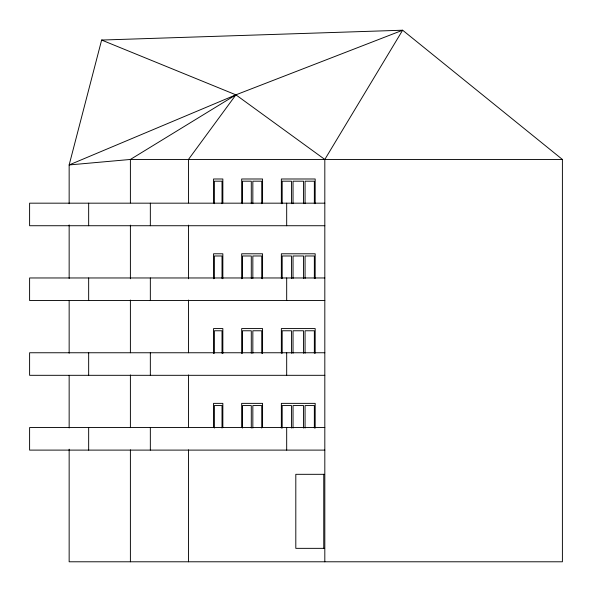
<?xml version="1.0" encoding="UTF-8"?>
<svg xmlns="http://www.w3.org/2000/svg" width="592" height="592" viewBox="0 0 592 592"><rect width="100%" height="100%" fill="white"/><g stroke="black" fill="none" stroke-linecap="round" stroke-linejoin="round"><path stroke-width="0.89" d="M324.816 561.786L324.816 159.455L402.641 30.214L562.4 159.455L562.4 561.786L69.153 561.786L69.153 449.195M562.4 159.455L130.395 159.455L69.153 164.946L69.153 203.707M324.816 203.174L29.6 203.174L29.6 225.73L324.816 225.73M324.816 277.966L29.6 277.966L29.6 300.521L324.816 300.521M324.816 352.758L29.6 352.758L29.6 375.313L324.816 375.313M324.816 427.55L29.6 427.55L29.6 450.105L324.816 450.105M324.349 474.318L295.808 474.318L295.808 548.347L324.349 548.347M103.415 40.508L101.632 40.049L69.153 164.946L235.897 94.838L402.641 30.214L101.632 40.049L235.897 94.838L324.816 159.455M323.757 474.318L323.757 548.347M315.181 203.678L315.181 178.991L281.355 178.991L281.355 203.678M315.181 278.469L315.181 253.783L281.355 253.783L281.355 278.469M315.181 353.261L315.181 328.575L281.355 328.575L281.355 353.261M315.181 428.053L315.181 403.367L281.355 403.367L281.355 428.053M314.352 203.678L314.352 181.189L305.065 181.189L305.065 203.678M314.352 278.469L314.352 255.981L305.065 255.981L305.065 278.469M314.352 353.261L314.352 330.773L305.065 330.773L305.065 353.261M314.352 428.053L314.352 405.564L305.065 405.564L305.065 428.053M303.511 203.678L303.511 181.189L293.033 181.189L293.033 203.678M303.511 278.469L303.511 255.981L293.033 255.981L293.033 278.469M303.511 353.261L303.511 330.773L293.033 330.773L293.033 353.261M303.511 428.053L303.511 405.564L293.033 405.564L293.033 428.053M291.471 203.678L291.471 181.189L282.184 181.189L282.184 203.678M291.471 278.469L291.471 255.981L282.184 255.981L282.184 278.469M291.471 353.261L291.471 330.773L282.184 330.773L282.184 353.261M291.471 428.053L291.471 405.564L282.184 405.564L282.184 428.053M286.683 203.174L286.683 225.73M286.683 277.966L286.683 300.521M286.683 352.758L286.683 375.313M286.683 427.55L286.683 450.105M262.567 203.012L262.567 178.991L241.669 178.991L241.669 203.012M262.567 278.721L262.567 253.783L241.669 253.783L241.669 278.721M262.567 353.513L262.567 328.575L241.669 328.575L241.669 353.513M262.567 427.38L262.567 403.367L241.669 403.367L241.669 427.38M261.738 203.678L261.738 181.189L252.843 181.189L252.843 203.678M261.738 278.469L261.738 255.981L252.843 255.981L252.843 278.469M261.738 353.261L261.738 330.773L252.843 330.773L252.843 353.261M261.738 428.053L261.738 405.564L252.843 405.564L252.843 428.053M251.289 203.678L251.289 181.189L242.498 181.189L242.498 203.678M251.289 278.469L251.289 255.981L242.498 255.981L242.498 278.469M251.289 353.261L251.289 330.773L242.498 330.773L242.498 353.261M251.289 428.053L251.289 405.564L242.498 405.564L242.498 428.053M222.844 203.012L222.844 178.991L213.557 178.991L213.557 203.012M222.844 278.721L222.844 253.783L213.557 253.783L213.557 278.721M222.844 353.513L222.844 328.575L213.557 328.575L213.557 353.513M222.844 427.38L222.844 403.367L213.557 403.367L213.557 427.38M222.015 203.678L222.015 181.189L214.385 181.189L214.385 203.678M222.015 278.469L222.015 255.981L214.385 255.981L214.385 278.469M222.015 353.261L222.015 330.773L214.385 330.773L214.385 353.261M222.015 428.053L222.015 405.564L214.385 405.564L214.385 428.053M188.463 202.923L188.463 159.455L235.897 94.838L130.395 159.455L130.395 202.923M188.463 225.123L188.463 278.765M188.463 300.04L188.463 352.758M188.463 374.958L188.463 427.676M188.463 449.876L188.463 561.786M150.338 203.174L150.338 225.73M150.338 277.966L150.338 300.521M150.338 352.758L150.338 375.313M150.338 427.55L150.338 450.105M130.395 225.123L130.395 278.765M130.395 300.04L130.395 352.758M130.395 374.958L130.395 427.676M130.395 449.868L130.395 561.786M88.659 203.174L88.659 225.73M88.659 277.966L88.659 300.521M88.659 352.758L88.659 375.313M88.659 427.55L88.659 450.105M69.153 224.93L69.153 278.462M69.153 300.61L69.153 353.209M69.153 375.365L69.153 427.964"/></g></svg>
